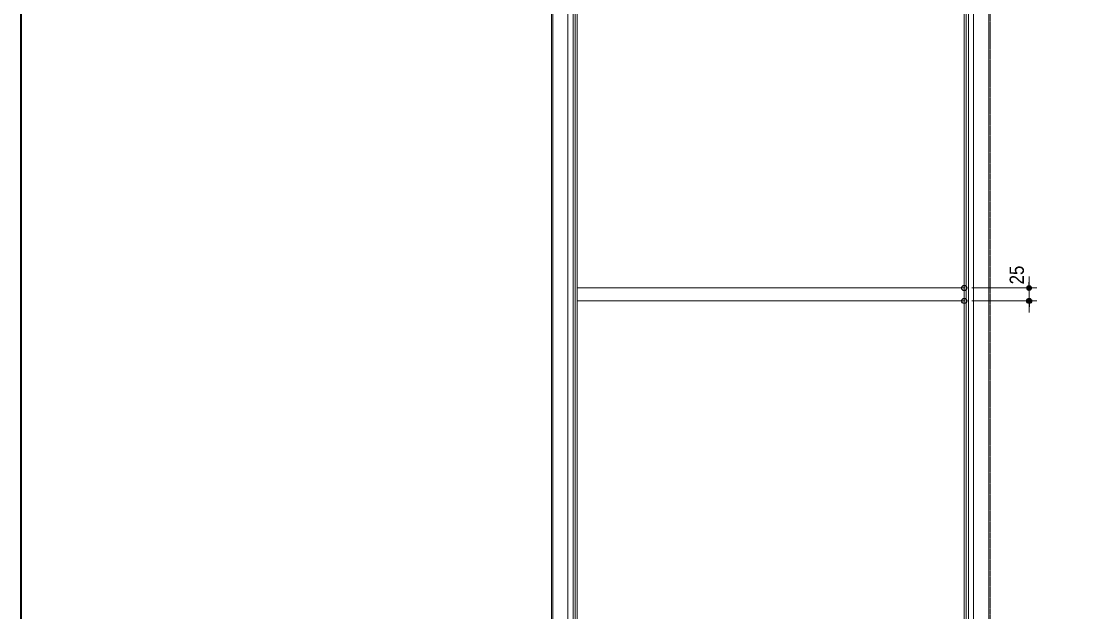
# Model space of a CAD drawing. Units: millimetres, scale not verified. Extents: x -4547 to 4547, y -2284 to 2284.
# Drawn here: x -4341 to -2283, y -1142 to 0 of the extents above; entities that cross this region are included whole.
import ezdxf
from ezdxf.enums import TextEntityAlignment as Align

# ---------------------------------------------------------------- set-up
doc = ezdxf.new("R2010")
doc.units = ezdxf.units.MM
doc.header["$LTSCALE"] = 20
doc.header["$PDMODE"] = 32
doc.header["$PDSIZE"] = 10
doc.linetypes.add('USER1', pattern=[10.5, 8, -0.5, 0.5, -0.5, 0.5, -0.5])
for name, color, linetype, lineweight in [('0-0_1図面枠', 7, 'Continuous', 20), ('0-1_3一般', 7, 'Continuous', 15), ('0-2_2寸法-2', 7, 'Continuous', 15), ('0-3_0', 7, 'Continuous', 25)]:
    doc.layers.add(name, color=color, linetype=linetype, lineweight=lineweight)
doc.layers.add('0-4_Defpoints', color=7, linetype='Continuous')
doc.styles.add('ＭＳ Ｐゴシック', font='')
doc.styles.get('ＭＳ Ｐゴシック').set_extended_font_data('MS PGothic')

# ---------------------------------------------------------------- blocks, each defined once
blk = doc.blocks.new('グループ-2')
at = {"layer": '0-0_1図面枠', "lineweight": 35}
blk.add_lwpolyline([(-60000, 41550), (60000, 41550), (60000, -41550), (-60000, -41550)], close=True, dxfattribs=at)
blk = doc.blocks.new('図面枠')
at = {"layer": '0-0_1図面枠'}
blk.add_blockref('グループ-2', (0, 0), dxfattribs=at)
blk = doc.blocks.new('グループ-20')
at = {"layer": '0-1_3一般', "linetype": 'USER1'}
for p, q in [((-39500.5, -33466.3), (-39500.5, 12333.7)), ((-22540.5, 12333.7), (-22540.5, -33466.3))]:
    blk.add_line(p, q, dxfattribs=at)
at = {"layer": '0-1_3一般'}
for p, q in [((-39450.5, -32186.3), (-39450.5, 12333.7)), ((-38862.4, 12333.7), (-38862.4, -33466.3)), ((-38660.5, 12333.7), (-38660.5, -33466.3)), ((-38578.5, 12333.7), (-38578.5, -33466.3)), ((-23462.5, -33466.3), (-23462.5, 12333.7)), ((-23380.5, -33466.3), (-23380.5, 12333.7)), ((-23178.6, -33466.3), (-23178.6, 12333.7)), ((-22590.5, 12333.7), (-22590.5, -32186.3)), ((-38500.5, 11033.7), (-38500.5, -10316.3)), ((-23540.5, -10316.3), (-23540.5, 11033.7)), ((-38500.5, -10316.3), (-38500.5, -32166.3)), ((-38500.5, -10316.3), (-23540.5, -10316.3)), ((-23540.5, -32166.3), (-23540.5, -10316.3)), ((-38500.5, -10816.3), (-23540.5, -10816.3))]:
    blk.add_line(p, q, dxfattribs=at)
blk = doc.blocks.new('グループ-32')
at = {"layer": '0-1_3一般'}
blk.add_line((-39500.5, 13303.7), (-39500.5, -33696.3), dxfattribs=at)
blk = doc.blocks.new('グループ-34')
at = {"layer": '0-1_3一般'}
for name in ['グループ-32', 'グループ-20']:
    blk.add_blockref(name, (0, 0), dxfattribs=at)
blk = doc.blocks.new('_Dot')
at = {"layer": '0-3_0'}
blk.add_line((-10, 0), (-20, 0), dxfattribs=at)
for points in [[(0, 0), (-10, 0), (-9.92, 1.25)], [(0, 0), (-9.92, -1.25), (-10, 0)], [(0, 0), (-9.92, 1.25), (-9.69, 2.49)], [(0, 0), (-9.69, -2.49), (-9.92, -1.25)], [(0, 0), (-9.69, 2.49), (-9.3, 3.68)], [(0, 0), (-9.3, -3.68), (-9.69, -2.49)], [(0, 0), (-9.3, 3.68), (-8.76, 4.82)], [(0, 0), (-8.76, -4.82), (-9.3, -3.68)], [(0, 0), (-8.76, 4.82), (-8.09, 5.88)], [(0, 0), (-8.09, -5.88), (-8.76, -4.82)], [(0, 0), (-8.09, 5.88), (-7.29, 6.85)], [(0, 0), (-7.29, -6.85), (-8.09, -5.88)], [(0, 0), (-7.29, 6.85), (-6.37, 7.71)], [(0, 0), (-6.37, -7.71), (-7.29, -6.85)], [(0, 0), (-6.37, 7.71), (-5.36, 8.44)], [(0, 0), (-5.36, -8.44), (-6.37, -7.71)], [(0, 0), (-5.36, 8.44), (-4.26, 9.05)], [(0, 0), (-4.26, -9.05), (-5.36, -8.44)], [(0, 0), (-4.26, 9.05), (-3.09, 9.51)], [(0, 0), (-3.09, -9.51), (-4.26, -9.05)], [(0, 0), (-3.09, 9.51), (-1.87, 9.82)], [(0, 0), (-1.87, -9.82), (-3.09, -9.51)], [(0, 0), (-1.87, 9.82), (-0.63, 9.98)], [(0, 0), (-0.63, -9.98), (-1.87, -9.82)], [(0, 0), (-0.63, 9.98), (0.63, 9.98)], [(0, 0), (0.63, -9.98), (-0.63, -9.98)], [(0, 0), (0.63, 9.98), (1.87, 9.82)], [(0, 0), (1.87, 9.82), (3.09, 9.51)], [(0, 0), (3.09, 9.51), (4.26, 9.05)], [(0, 0), (4.26, 9.05), (5.36, 8.44)], [(0, 0), (5.36, 8.44), (6.37, 7.71)], [(0, 0), (6.37, 7.71), (7.29, 6.85)], [(0, 0), (7.29, 6.85), (8.09, 5.88)], [(0, 0), (8.09, 5.88), (8.76, 4.82)], [(0, 0), (8.76, 4.82), (9.3, 3.68)], [(0, 0), (9.3, 3.68), (9.69, 2.49)], [(0, 0), (9.69, 2.49), (9.92, 1.25)], [(0, 0), (9.92, 1.25), (10, 0)], [(0, 0), (1.87, -9.82), (0.63, -9.98)], [(0, 0), (3.09, -9.51), (1.87, -9.82)], [(0, 0), (4.26, -9.05), (3.09, -9.51)], [(0, 0), (5.36, -8.44), (4.26, -9.05)], [(0, 0), (6.37, -7.71), (5.36, -8.44)], [(0, 0), (7.29, -6.85), (6.37, -7.71)], [(0, 0), (8.09, -5.88), (7.29, -6.85)], [(0, 0), (8.76, -4.82), (8.09, -5.88)], [(0, 0), (9.3, -3.68), (8.76, -4.82)], [(0, 0), (9.69, -2.49), (9.3, -3.68)], [(0, 0), (9.92, -1.25), (9.69, -2.49)], [(0, 0), (10, 0), (9.92, -1.25)]]:
    blk.add_solid(points, dxfattribs=at)

msp = doc.modelspace()

# ---------------------------------------------------------------- linework, layer by layer
at = {"layer": '0-2_2寸法-2'}
for p, q in [((-2392.22, -504.56), (-2392.22, -493.3)), ((-2502.65, -515.81), (-2377.22, -515.81)), ((-2392.22, -515.81), (-2392.22, -540.81)), ((-2502.65, -540.81), (-2377.22, -540.81)), ((-2392.22, -552.07), (-2392.22, -563.32))]:
    msp.add_line(p, q, dxfattribs=at)
at = {"layer": '0-4_Defpoints'}
for p in [(-2517.65, -515.81), (-2517.65, -540.81), (-2392.22, -540.81)]:
    msp.add_point(p, dxfattribs=at)

# ---------------------------------------------------------------- block references
at = {"layer": '0-0_1図面枠', "xscale": 0.05, "yscale": 0.05}
msp.add_blockref('図面枠', (-1340.62, 0), dxfattribs=at)
at = {"layer": '0-1_3一般', "xscale": 0.05, "yscale": 0.05}
msp.add_blockref('グループ-34', (-1340.62, 0), dxfattribs=at)
at = {"layer": '0-2_2寸法-2', "xscale": 0.5627563, "yscale": 0.5627563}
for p, rotation in [((-2392.22, -515.81), 270), ((-2392.22, -540.81), 90)]:
    msp.add_blockref('_Dot', p, dxfattribs=dict(at, rotation=rotation))

# ---------------------------------------------------------------- texts
at = {"layer": '0-2_2寸法-2', "style": 'ＭＳ Ｐゴシック', "width": 0.9}
msp.add_text('25', height=27.57, rotation=90, dxfattribs=at).set_placement((-2394.08, -508.76), align=Align.BOTTOM_LEFT)

doc.saveas('drawing.dxf')
